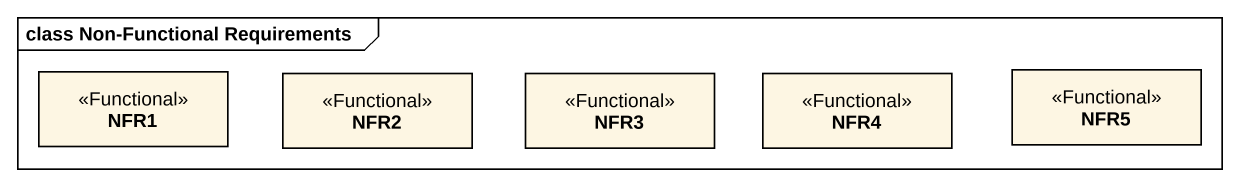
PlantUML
@startuml
mainframe class Non-Functional Requirements
hide circle
hide empty members
class NFR5 <<Functional>>
class NFR1 <<Functional>>
class NFR2 <<Functional>>
class NFR3 <<Functional>>
class NFR4 <<Functional>>
@enduml
